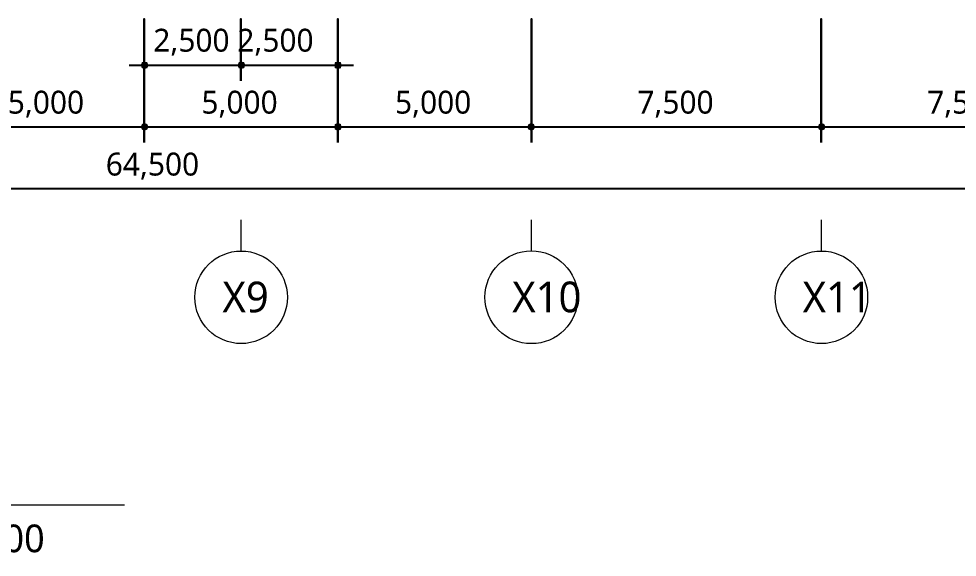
# Model space of a CAD drawing. Header units: millimetres. Extents: x -4005 to 126991, y -1911 to 106703.
# Drawn here: x 73449 to 97711, y 1705 to 15625 of the extents above; entities that cross this region are included whole.
import ezdxf

# ---------------------------------------------------------------- set-up
doc = ezdxf.new("R2010")
doc.units = ezdxf.units.MM
for name, color, linetype in [('PDF_문자', 7, 'Continuous'), ('PDF_솔리드 채우기', 7, 'Continuous'), ('PDF_형상', 7, 'Continuous')]:
    doc.layers.add(name, color=color, linetype=linetype)
doc.styles.add('PDF 맑은 고딕', font='malgun.ttf')

msp = doc.modelspace()

# ---------------------------------------------------------------- linework, layer by layer
at = {"layer": 'PDF_솔리드 채우기', "transparency": 33554559}
for points in [[(76632, 14502), (76601, 14424), (76694, 14424)], [(76601, 14424), (76632, 14346), (76694, 14424)], [(76694, 14517), (76632, 14502), (76694, 14424)], [(76632, 14346), (76694, 14331), (76694, 14424)], [(76772, 14502), (76694, 14517), (76694, 14424)], [(76803, 14424), (76772, 14502), (76694, 14424)], [(76694, 14331), (76772, 14346), (76694, 14424)], [(76772, 14346), (76803, 14424), (76694, 14424)], [(79135, 14502), (79104, 14424), (79197, 14424)], [(79135, 14502), (79104, 14424), (79197, 14424)], [(79104, 14424), (79135, 14346), (79197, 14424)], [(79104, 14424), (79135, 14346), (79197, 14424)], [(79197, 14517), (79135, 14502), (79197, 14424)], [(79197, 14517), (79135, 14502), (79197, 14424)], [(79135, 14346), (79197, 14331), (79197, 14424)], [(79135, 14346), (79197, 14331), (79197, 14424)], [(79275, 14502), (79197, 14517), (79197, 14424)], [(79275, 14502), (79197, 14517), (79197, 14424)], [(79306, 14424), (79275, 14502), (79197, 14424)], [(79306, 14424), (79275, 14502), (79197, 14424)], [(79197, 14331), (79275, 14346), (79197, 14424)], [(79275, 14346), (79306, 14424), (79197, 14424)], [(79197, 14331), (79275, 14346), (79197, 14424)], [(79275, 14346), (79306, 14424), (79197, 14424)], [(81622, 14502), (81606, 14424), (81700, 14424)], [(81606, 14424), (81622, 14346), (81700, 14424)], [(81700, 14517), (81622, 14502), (81700, 14424)], [(81622, 14346), (81700, 14331), (81700, 14424)], [(81777, 14502), (81700, 14517), (81700, 14424)], [(81793, 14424), (81777, 14502), (81700, 14424)], [(81700, 14331), (81777, 14346), (81700, 14424)], [(81777, 14346), (81793, 14424), (81700, 14424)], [(76632, 12901), (76601, 12823), (76694, 12823)], [(76632, 12901), (76601, 12823), (76694, 12823)], [(76694, 12932), (76632, 12901), (76694, 12823)], [(76694, 12932), (76632, 12901), (76694, 12823)], [(76772, 12901), (76694, 12932), (76694, 12823)], [(76772, 12901), (76694, 12932), (76694, 12823)], [(76803, 12823), (76772, 12901), (76694, 12823)], [(76803, 12823), (76772, 12901), (76694, 12823)], [(81622, 12901), (81606, 12823), (81700, 12823)], [(81622, 12901), (81606, 12823), (81700, 12823)], [(81700, 12932), (81622, 12901), (81700, 12823)], [(81700, 12932), (81622, 12901), (81700, 12823)], [(81777, 12901), (81700, 12932), (81700, 12823)], [(81777, 12901), (81700, 12932), (81700, 12823)], [(81793, 12823), (81777, 12901), (81700, 12823)], [(81793, 12823), (81777, 12901), (81700, 12823)], [(86627, 12901), (86596, 12823), (86705, 12823)], [(86627, 12901), (86596, 12823), (86705, 12823)], [(86705, 12932), (86627, 12901), (86705, 12823)], [(86705, 12932), (86627, 12901), (86705, 12823)], [(86767, 12901), (86705, 12932), (86705, 12823)], [(86767, 12901), (86705, 12932), (86705, 12823)], [(86798, 12823), (86767, 12901), (86705, 12823)], [(86798, 12823), (86767, 12901), (86705, 12823)], [(94135, 12901), (94104, 12823), (94198, 12823)], [(94135, 12901), (94104, 12823), (94198, 12823)], [(94198, 12932), (94135, 12901), (94198, 12823)], [(94198, 12932), (94135, 12901), (94198, 12823)], [(94275, 12901), (94198, 12932), (94198, 12823)], [(94275, 12901), (94198, 12932), (94198, 12823)], [(94306, 12823), (94275, 12901), (94198, 12823)], [(94306, 12823), (94275, 12901), (94198, 12823)], [(76601, 12823), (76632, 12761), (76694, 12823)], [(76601, 12823), (76632, 12761), (76694, 12823)], [(76632, 12761), (76694, 12730), (76694, 12823)], [(76632, 12761), (76694, 12730), (76694, 12823)], [(76694, 12730), (76772, 12761), (76694, 12823)], [(76772, 12761), (76803, 12823), (76694, 12823)], [(76694, 12730), (76772, 12761), (76694, 12823)], [(76772, 12761), (76803, 12823), (76694, 12823)], [(81606, 12823), (81622, 12761), (81700, 12823)], [(81606, 12823), (81622, 12761), (81700, 12823)], [(81622, 12761), (81700, 12730), (81700, 12823)], [(81622, 12761), (81700, 12730), (81700, 12823)], [(81700, 12730), (81777, 12761), (81700, 12823)], [(81777, 12761), (81793, 12823), (81700, 12823)], [(81700, 12730), (81777, 12761), (81700, 12823)], [(81777, 12761), (81793, 12823), (81700, 12823)], [(86596, 12823), (86627, 12761), (86705, 12823)], [(86596, 12823), (86627, 12761), (86705, 12823)], [(86627, 12761), (86705, 12730), (86705, 12823)], [(86627, 12761), (86705, 12730), (86705, 12823)], [(86705, 12730), (86767, 12761), (86705, 12823)], [(86767, 12761), (86798, 12823), (86705, 12823)], [(86705, 12730), (86767, 12761), (86705, 12823)], [(86767, 12761), (86798, 12823), (86705, 12823)], [(94104, 12823), (94135, 12761), (94198, 12823)], [(94104, 12823), (94135, 12761), (94198, 12823)], [(94135, 12761), (94198, 12730), (94198, 12823)], [(94135, 12761), (94198, 12730), (94198, 12823)], [(94198, 12730), (94275, 12761), (94198, 12823)], [(94275, 12761), (94306, 12823), (94198, 12823)], [(94198, 12730), (94275, 12761), (94198, 12823)], [(94275, 12761), (94306, 12823), (94198, 12823)]]:
    msp.add_solid(points, dxfattribs=at)
at = {"layer": 'PDF_형상', "lineweight": 25}
for points in [[(76690, 12423), (76690, 15625)], [(79193, 14024), (79193, 15625)], [(81696, 12423), (81696, 15625)], [(86701, 12423), (86701, 15625)], [(94193, 12423), (94193, 15625)]]:
    msp.add_lwpolyline(points, close=True, dxfattribs=at)
for points in [[(76690, 15625), (76690, 14024)], [(81696, 15625), (81696, 14024)], [(76302, 14428), (79597, 14428)], [(78789, 14428), (82100, 14428)], [(71297, 12827), (77095, 12827)], [(76302, 12827), (82100, 12827)], [(81291, 12827), (87089, 12827)], [(86297, 12827), (94597, 12827)], [(93789, 12827), (102089, 12827)], [(109597, 11226), (44297, 11226)]]:
    msp.add_lwpolyline(points, dxfattribs=at)
at = {"layer": 'PDF_형상', "lineweight": 5}
for points in [[(79197, 9621), (79197, 10429)], [(86705, 9621), (86705, 10429)], [(94198, 9621), (94198, 10429)], [(51419, 3061), (76181, 3061)]]:
    msp.add_lwpolyline(points, dxfattribs=at)
for centre, radius in [((79198, 8424), 1196), ((86702, 8426), 1200), ((94199, 8424), 1196)]:
    msp.add_circle(centre, radius, dxfattribs=at)

# ---------------------------------------------------------------- texts
at = {"layer": 'PDF_문자', "attachment_point": 4, "style": 'PDF 맑은 고딕'}
for s, insert, char_height in [('2,500 2,500', (76927, 15017), 592.15), ('5,000', (73166, 13415), 592.2), ('5,000', (78171, 13415), 592.2), ('5,000', (83176, 13415), 592.2), ('7,500', (89441, 13415), 592.2), ('7,500', (96933, 13415), 592.2), ('64,500', (75699, 11814), 592.2), ('X9', (78715, 8428), 793.3), ('X10', (86207, 8428), 793.3), ('X11', (93715, 8428), 793.3), ('축척=A1:1/200, A3:1/400', (63590, 2127), 715.05)]:
    msp.add_mtext(s, dxfattribs=dict(at, insert=insert, char_height=char_height))

doc.saveas('drawing.dxf')
